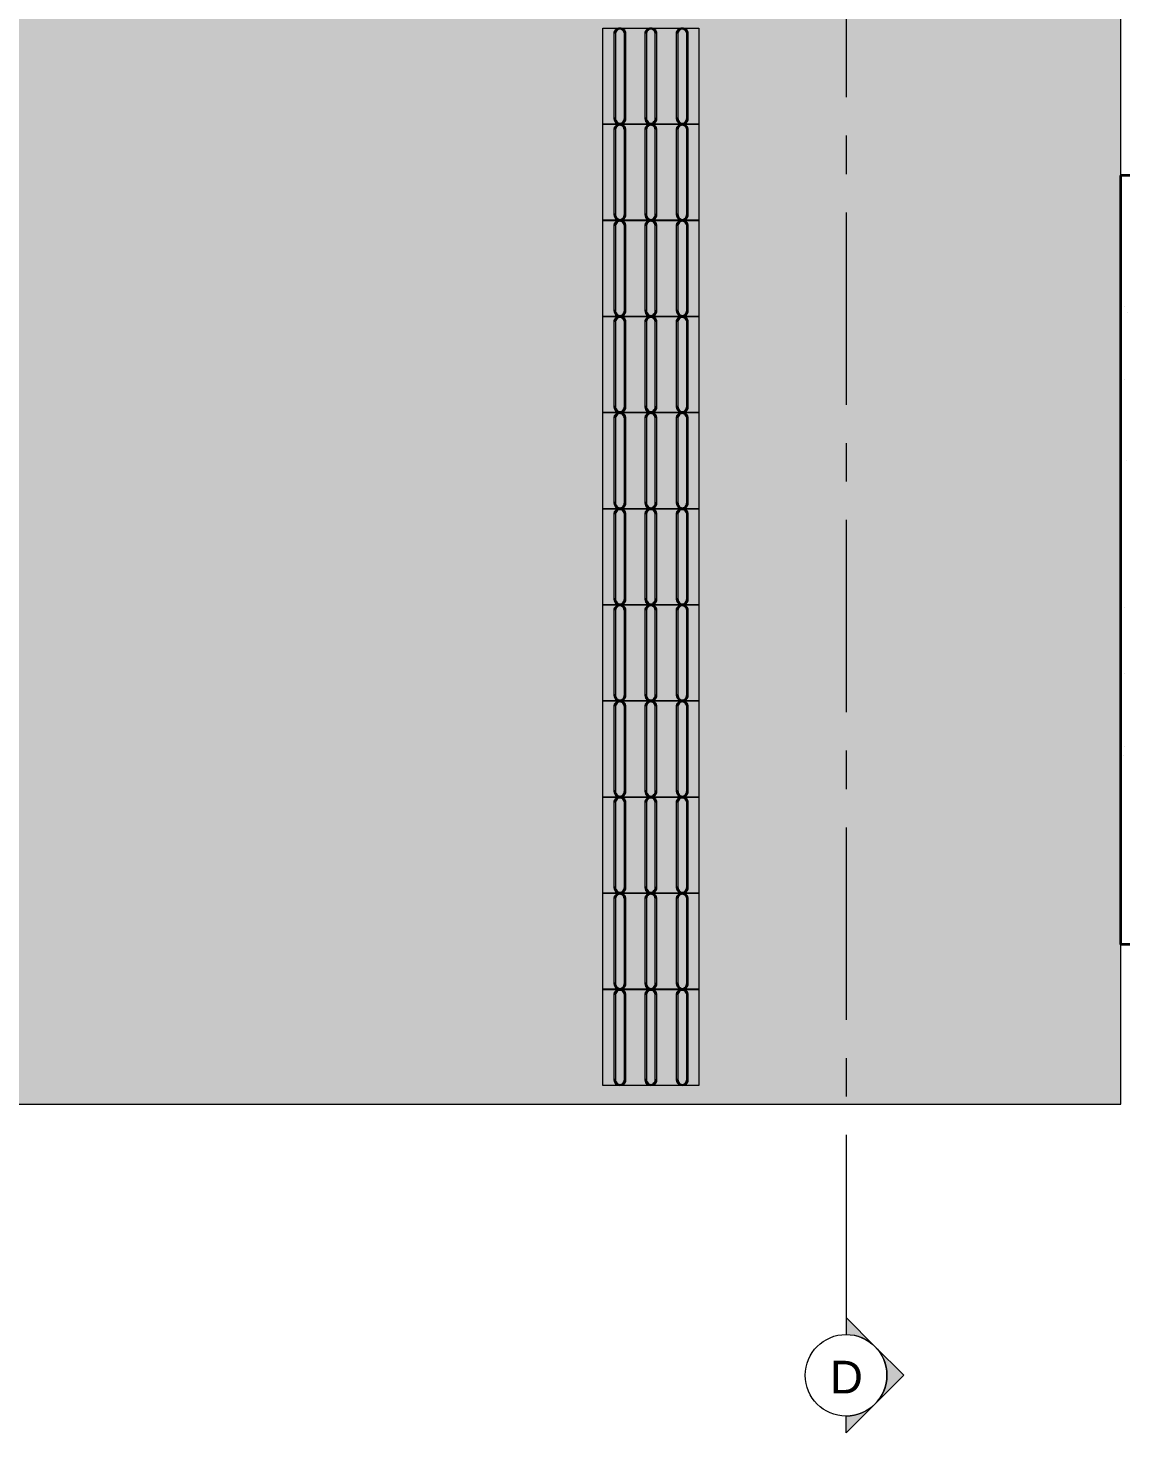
# Model space of a CAD drawing. Header units: metres. Extents: x -77 to 21.6, y -70.6 to -27.7.
# Drawn here: x -51.759 to -48.916, y -67.957 to -64.302 of the extents above; entities that cross this region are included whole.
import ezdxf

# ---------------------------------------------------------------- set-up
doc = ezdxf.new("R2010")
doc.units = ezdxf.units.M
doc.header["$MEASUREMENT"] = 0
doc.linetypes.add('Dot & Dashed', pattern=[0.6, 0.5, -0.05, 0, -0.05])
for name, color, linetype, lineweight in [('0_Caneta_No__7', 7, 'Continuous', 13), ('0_Caneta_No__98', 7, 'Continuous', 0), ('0_Caneta_No__99', 7, 'Continuous', 20), ('LAJES.EST_Caneta_No__1', 7, 'Continuous', 35), ('LAJES.EST_Caneta_No__241', 7, 'Continuous', 13)]:
    doc.layers.add(name, color=color, linetype=linetype, lineweight=lineweight)
doc.layers.add('LAJES.EST', color=7, linetype='Continuous')
for name, color, linetype, lineweight, true_color in [('LAJES.EST_Caneta_No__17', 7, 'Continuous', 0, 0xd4d4d4), ('LAJES.EST_Caneta_No__18', 7, 'Continuous', 0, 0xdfdfdf), ('Novo_PISO TATIL_Caneta_No__13', 7, 'Continuous', 0, 0xaaaaaa), ('Novo_PISO TATIL_Caneta_No__18', 7, 'Continuous', 0, 0xdfdfdf)]:
    doc.layers.add(name, color=color, linetype=linetype, lineweight=lineweight, true_color=true_color)
doc.styles.add('GENERATED_STYLE_1', font='arial.ttf')
pattern_1 = [(45, (0, 0.6), (-0.1909188, 0.1909188), [0, -0.18, 0, -0.27]), (110, (0.6, 0.6), (0.253717, 0.09234544), [0, -0.132, 0, -0.228])]

# ---------------------------------------------------------------- blocks, each defined once
blk = doc.blocks.new('Piso Tátil Direcional(2)(1)')
at = {"layer": 'Novo_PISO TATIL_Caneta_No__18', "linetype": 'Continuous', "lineweight": 0, "true_color": 0xdfdfdf}
for points in [[(0.25, 0), (0.25, 0.25), (0, 0.25), (0, 0)], [(0.0281, 0.2392), (0.0276, 0.2354), (0.0322, 0.2369)], [(0.0318, 0.2332), (0.0322, 0.2369), (0.0276, 0.2354)], [(0.0318, 0.0139), (0.0318, 0.2332), (0.0276, 0.2354), (0.0276, 0.0116)], [(0.0333, 0.2404), (0.0297, 0.2427), (0.0281, 0.2392)], [(0.0322, 0.2369), (0.0333, 0.2404), (0.0281, 0.2392)], [(0.0322, 0.2457), (0.0297, 0.2427), (0.0352, 0.2433)], [(0.0333, 0.2404), (0.0352, 0.2433), (0.0297, 0.2427)], [(0.0544, 0.2369), (0.0533, 0.2404), (0.0514, 0.2433), (0.0491, 0.2456), (0.0463, 0.247), (0.0433, 0.2475), (0.0403, 0.247), (0.0375, 0.2456), (0.0352, 0.2433), (0.0333, 0.2404), (0.0322, 0.2369), (0.0318, 0.2332), (0.0318, 0.0139), (0.0327, 0.0108), (0.0341, 0.008), (0.0359, 0.0057), (0.0382, 0.004), (0.0407, 0.0029), (0.0433, 0.0025), (0.0459, 0.0029), (0.0484, 0.004), (0.0507, 0.0057), (0.0525, 0.008), (0.0539, 0.0108), (0.0548, 0.0139), (0.0548, 0.2332)], [(0.0352, 0.2433), (0.0354, 0.248), (0.0322, 0.2457)], [(0.0354, 0.248), (0.0352, 0.2433), (0.0375, 0.2456)], [(0.0392, 0.2495), (0.0354, 0.248), (0.0375, 0.2456)], [(0.0403, 0.247), (0.0392, 0.2495), (0.0375, 0.2456)], [(0.0392, 0.2495), (0.0403, 0.247), (0.0433, 0.25)], [(0.0403, 0.247), (0.0433, 0.2475), (0.0433, 0.25)], [(0.0474, 0.2495), (0.0433, 0.25), (0.0433, 0.2475)], [(0.0463, 0.247), (0.0474, 0.2495), (0.0433, 0.2475)], [(0.0512, 0.248), (0.0474, 0.2495), (0.0463, 0.247)], [(0.0463, 0.247), (0.0491, 0.2456), (0.0512, 0.248)], [(0.0544, 0.2457), (0.0512, 0.248), (0.0491, 0.2456)], [(0.0514, 0.2433), (0.0544, 0.2457), (0.0491, 0.2456)], [(0.0569, 0.2427), (0.0544, 0.2457), (0.0514, 0.2433)], [(0.0533, 0.2404), (0.0569, 0.2427), (0.0514, 0.2433)], [(0.0585, 0.2392), (0.0569, 0.2427), (0.0533, 0.2404)], [(0.0544, 0.2369), (0.0585, 0.2392), (0.0533, 0.2404)], [(0.059, 0.2354), (0.0585, 0.2392), (0.0544, 0.2369)], [(0.059, 0.2354), (0.0544, 0.2369), (0.0548, 0.2332)], [(0.059, 0.0116), (0.059, 0.2354), (0.0548, 0.2332), (0.0548, 0.0139)], [(0.1098, 0.2392), (0.1093, 0.2354), (0.1139, 0.2369)], [(0.1135, 0.2332), (0.1139, 0.2369), (0.1093, 0.2354)], [(0.1135, 0.0139), (0.1135, 0.2332), (0.1093, 0.2354), (0.1093, 0.0116)], [(0.115, 0.2404), (0.1114, 0.2427), (0.1098, 0.2392)], [(0.1139, 0.2369), (0.115, 0.2404), (0.1098, 0.2392)], [(0.1139, 0.2457), (0.1114, 0.2427), (0.1169, 0.2433)], [(0.115, 0.2404), (0.1169, 0.2433), (0.1114, 0.2427)], [(0.1361, 0.2369), (0.135, 0.2404), (0.1331, 0.2433), (0.1308, 0.2456), (0.128, 0.247), (0.125, 0.2475), (0.122, 0.247), (0.1192, 0.2456), (0.1169, 0.2433), (0.115, 0.2404), (0.1139, 0.2369), (0.1135, 0.2332), (0.1135, 0.0139), (0.1144, 0.0108), (0.1158, 0.008), (0.1176, 0.0057), (0.1199, 0.004), (0.1224, 0.0029), (0.125, 0.0025), (0.1276, 0.0029), (0.1301, 0.004), (0.1324, 0.0057), (0.1342, 0.008), (0.1356, 0.0108), (0.1365, 0.0139), (0.1365, 0.2332)], [(0.1169, 0.2433), (0.1171, 0.248), (0.1139, 0.2457)], [(0.1171, 0.248), (0.1169, 0.2433), (0.1192, 0.2456)], [(0.1209, 0.2495), (0.1171, 0.248), (0.1192, 0.2456)], [(0.122, 0.247), (0.1209, 0.2495), (0.1192, 0.2456)], [(0.1209, 0.2495), (0.122, 0.247), (0.125, 0.25)], [(0.122, 0.247), (0.125, 0.2475), (0.125, 0.25)], [(0.1291, 0.2495), (0.125, 0.25), (0.125, 0.2475)], [(0.128, 0.247), (0.1291, 0.2495), (0.125, 0.2475)], [(0.1329, 0.248), (0.1291, 0.2495), (0.128, 0.247)], [(0.128, 0.247), (0.1308, 0.2456), (0.1329, 0.248)], [(0.1361, 0.2457), (0.1329, 0.248), (0.1308, 0.2456)], [(0.1331, 0.2433), (0.1361, 0.2457), (0.1308, 0.2456)], [(0.1386, 0.2427), (0.1361, 0.2457), (0.1331, 0.2433)], [(0.135, 0.2404), (0.1386, 0.2427), (0.1331, 0.2433)], [(0.1402, 0.2392), (0.1386, 0.2427), (0.135, 0.2404)], [(0.1361, 0.2369), (0.1402, 0.2392), (0.135, 0.2404)], [(0.1407, 0.2354), (0.1402, 0.2392), (0.1361, 0.2369)], [(0.1407, 0.2354), (0.1361, 0.2369), (0.1365, 0.2332)], [(0.1407, 0.0116), (0.1407, 0.2354), (0.1365, 0.2332), (0.1365, 0.0139)], [(0.1903, 0.2392), (0.1898, 0.2354), (0.1944, 0.2369)], [(0.194, 0.2332), (0.1944, 0.2369), (0.1898, 0.2354)], [(0.194, 0.0139), (0.194, 0.2332), (0.1898, 0.2354), (0.1898, 0.0116)], [(0.1955, 0.2404), (0.1919, 0.2427), (0.1903, 0.2392)], [(0.1944, 0.2369), (0.1955, 0.2404), (0.1903, 0.2392)], [(0.1944, 0.2457), (0.1919, 0.2427), (0.1974, 0.2433)], [(0.1955, 0.2404), (0.1974, 0.2433), (0.1919, 0.2427)], [(0.2166, 0.2369), (0.2155, 0.2404), (0.2136, 0.2433), (0.2113, 0.2456), (0.2085, 0.247), (0.2055, 0.2475), (0.2025, 0.247), (0.1997, 0.2456), (0.1974, 0.2433), (0.1955, 0.2404), (0.1944, 0.2369), (0.194, 0.2332), (0.194, 0.0139), (0.1949, 0.0108), (0.1963, 0.008), (0.1981, 0.0057), (0.2004, 0.004), (0.2029, 0.0029), (0.2055, 0.0025), (0.2081, 0.0029), (0.2106, 0.004), (0.2129, 0.0057), (0.2147, 0.008), (0.2161, 0.0108), (0.217, 0.0139), (0.217, 0.2332)], [(0.1974, 0.2433), (0.1976, 0.248), (0.1944, 0.2457)], [(0.1976, 0.248), (0.1974, 0.2433), (0.1997, 0.2456)], [(0.2014, 0.2495), (0.1976, 0.248), (0.1997, 0.2456)], [(0.2025, 0.247), (0.2014, 0.2495), (0.1997, 0.2456)], [(0.2014, 0.2495), (0.2025, 0.247), (0.2055, 0.25)], [(0.2025, 0.247), (0.2055, 0.2475), (0.2055, 0.25)], [(0.2096, 0.2495), (0.2055, 0.25), (0.2055, 0.2475)], [(0.2085, 0.247), (0.2096, 0.2495), (0.2055, 0.2475)], [(0.2134, 0.248), (0.2096, 0.2495), (0.2085, 0.247)], [(0.2085, 0.247), (0.2113, 0.2456), (0.2134, 0.248)], [(0.2166, 0.2457), (0.2134, 0.248), (0.2113, 0.2456)], [(0.2136, 0.2433), (0.2166, 0.2457), (0.2113, 0.2456)], [(0.2191, 0.2427), (0.2166, 0.2457), (0.2136, 0.2433)], [(0.2155, 0.2404), (0.2191, 0.2427), (0.2136, 0.2433)], [(0.2207, 0.2392), (0.2191, 0.2427), (0.2155, 0.2404)], [(0.2166, 0.2369), (0.2207, 0.2392), (0.2155, 0.2404)], [(0.2212, 0.2354), (0.2207, 0.2392), (0.2166, 0.2369)], [(0.2212, 0.2354), (0.2166, 0.2369), (0.217, 0.2332)], [(0.2212, 0.0116), (0.2212, 0.2354), (0.217, 0.2332), (0.217, 0.0139)], [(0.0276, 0.0116), (0.0287, 0.0085), (0.0318, 0.0139)], [(0.0287, 0.0085), (0.0327, 0.0108), (0.0318, 0.0139)], [(0.0327, 0.0108), (0.0287, 0.0085), (0.0307, 0.0056)], [(0.0341, 0.008), (0.0327, 0.0108), (0.0307, 0.0056)], [(0.0359, 0.0057), (0.0341, 0.008), (0.0307, 0.0056)], [(0.0332, 0.0033), (0.0359, 0.0057), (0.0307, 0.0056)], [(0.0359, 0.0057), (0.0332, 0.0033), (0.0382, 0.004)], [(0.0382, 0.004), (0.0332, 0.0033), (0.0363, 0.0015)], [(0.0407, 0.0029), (0.0382, 0.004), (0.0363, 0.0015)], [(0.0363, 0.0015), (0.0397, 0.0004), (0.0407, 0.0029)], [(0.0433, 0.0025), (0.0407, 0.0029), (0.0397, 0.0004)], [(0.0433, 0), (0.0433, 0.0025), (0.0397, 0.0004)], [(0.0469, 0.0004), (0.0459, 0.0029), (0.0433, 0)], [(0.0459, 0.0029), (0.0433, 0.0025), (0.0433, 0)], [(0.0484, 0.004), (0.0459, 0.0029), (0.0469, 0.0004)], [(0.0469, 0.0004), (0.0503, 0.0015), (0.0484, 0.004)], [(0.0507, 0.0057), (0.0484, 0.004), (0.0503, 0.0015)], [(0.0503, 0.0015), (0.0534, 0.0033), (0.0507, 0.0057)], [(0.0534, 0.0033), (0.0525, 0.008), (0.0507, 0.0057)], [(0.0525, 0.008), (0.0559, 0.0056), (0.0539, 0.0108)], [(0.0525, 0.008), (0.0534, 0.0033), (0.0559, 0.0056)], [(0.0579, 0.0085), (0.0548, 0.0139), (0.0539, 0.0108)], [(0.0579, 0.0085), (0.0539, 0.0108), (0.0559, 0.0056)], [(0.059, 0.0116), (0.0548, 0.0139), (0.0579, 0.0085)], [(0.1093, 0.0116), (0.1104, 0.0085), (0.1135, 0.0139)], [(0.1104, 0.0085), (0.1144, 0.0108), (0.1135, 0.0139)], [(0.1144, 0.0108), (0.1104, 0.0085), (0.1124, 0.0056)], [(0.1158, 0.008), (0.1144, 0.0108), (0.1124, 0.0056)], [(0.1176, 0.0057), (0.1158, 0.008), (0.1124, 0.0056)], [(0.1149, 0.0033), (0.1176, 0.0057), (0.1124, 0.0056)], [(0.1176, 0.0057), (0.1149, 0.0033), (0.1199, 0.004)], [(0.1199, 0.004), (0.1149, 0.0033), (0.118, 0.0015)], [(0.1224, 0.0029), (0.1199, 0.004), (0.118, 0.0015)], [(0.118, 0.0015), (0.1214, 0.0004), (0.1224, 0.0029)], [(0.125, 0.0025), (0.1224, 0.0029), (0.1214, 0.0004)], [(0.125, 0), (0.125, 0.0025), (0.1214, 0.0004)], [(0.1286, 0.0004), (0.1276, 0.0029), (0.125, 0)], [(0.1276, 0.0029), (0.125, 0.0025), (0.125, 0)], [(0.1301, 0.004), (0.1276, 0.0029), (0.1286, 0.0004)], [(0.1286, 0.0004), (0.132, 0.0015), (0.1301, 0.004)], [(0.1324, 0.0057), (0.1301, 0.004), (0.132, 0.0015)], [(0.132, 0.0015), (0.1351, 0.0033), (0.1324, 0.0057)], [(0.1351, 0.0033), (0.1342, 0.008), (0.1324, 0.0057)], [(0.1342, 0.008), (0.1376, 0.0056), (0.1356, 0.0108)], [(0.1342, 0.008), (0.1351, 0.0033), (0.1376, 0.0056)], [(0.1396, 0.0085), (0.1365, 0.0139), (0.1356, 0.0108)], [(0.1396, 0.0085), (0.1356, 0.0108), (0.1376, 0.0056)], [(0.1407, 0.0116), (0.1365, 0.0139), (0.1396, 0.0085)], [(0.1898, 0.0116), (0.1909, 0.0085), (0.194, 0.0139)], [(0.1909, 0.0085), (0.1949, 0.0108), (0.194, 0.0139)], [(0.1949, 0.0108), (0.1909, 0.0085), (0.1929, 0.0056)], [(0.1963, 0.008), (0.1949, 0.0108), (0.1929, 0.0056)], [(0.1981, 0.0057), (0.1963, 0.008), (0.1929, 0.0056)], [(0.1954, 0.0033), (0.1981, 0.0057), (0.1929, 0.0056)], [(0.1981, 0.0057), (0.1954, 0.0033), (0.2004, 0.004)], [(0.2004, 0.004), (0.1954, 0.0033), (0.1985, 0.0015)], [(0.2029, 0.0029), (0.2004, 0.004), (0.1985, 0.0015)], [(0.1985, 0.0015), (0.2019, 0.0004), (0.2029, 0.0029)], [(0.2055, 0.0025), (0.2029, 0.0029), (0.2019, 0.0004)], [(0.2055, 0), (0.2055, 0.0025), (0.2019, 0.0004)], [(0.2091, 0.0004), (0.2081, 0.0029), (0.2055, 0)], [(0.2081, 0.0029), (0.2055, 0.0025), (0.2055, 0)], [(0.2106, 0.004), (0.2081, 0.0029), (0.2091, 0.0004)], [(0.2091, 0.0004), (0.2125, 0.0015), (0.2106, 0.004)], [(0.2129, 0.0057), (0.2106, 0.004), (0.2125, 0.0015)], [(0.2125, 0.0015), (0.2156, 0.0033), (0.2129, 0.0057)], [(0.2156, 0.0033), (0.2147, 0.008), (0.2129, 0.0057)], [(0.2147, 0.008), (0.2181, 0.0056), (0.2161, 0.0108)], [(0.2147, 0.008), (0.2156, 0.0033), (0.2181, 0.0056)], [(0.2201, 0.0085), (0.217, 0.0139), (0.2161, 0.0108)], [(0.2201, 0.0085), (0.2161, 0.0108), (0.2181, 0.0056)], [(0.2212, 0.0116), (0.217, 0.0139), (0.2201, 0.0085)]]:
    blk.add_hatch(color=254, dxfattribs=at).paths.add_polyline_path(points)
at = {"layer": 'Novo_PISO TATIL_Caneta_No__13', "color": 253, "linetype": 'Continuous', "lineweight": 0, "true_color": 0xaaaaaa}
for p, q in [((0, 0.25), (0.25, 0.25)), ((0, 0), (0, 0.25)), ((0.0281, 0.2392), (0.0276, 0.2354)), ((0.0276, 0.2354), (0.0276, 0.0116)), ((0.0318, 0.2332), (0.0276, 0.2354)), ((0.0297, 0.2427), (0.0281, 0.2392)), ((0.0322, 0.2457), (0.0297, 0.2427)), ((0.0322, 0.2369), (0.0318, 0.2332)), ((0.0318, 0.2332), (0.0318, 0.0139)), ((0.0354, 0.248), (0.0322, 0.2457)), ((0.0333, 0.2404), (0.0322, 0.2369)), ((0.0352, 0.2433), (0.0333, 0.2404)), ((0.0375, 0.2456), (0.0352, 0.2433)), ((0.0392, 0.2495), (0.0354, 0.248)), ((0.0403, 0.247), (0.0375, 0.2456)), ((0.0433, 0.25), (0.0392, 0.2495)), ((0.0433, 0.2475), (0.0403, 0.247)), ((0.0474, 0.2495), (0.0433, 0.25)), ((0.0463, 0.247), (0.0433, 0.2475)), ((0.0491, 0.2456), (0.0463, 0.247)), ((0.0512, 0.248), (0.0474, 0.2495)), ((0.0514, 0.2433), (0.0491, 0.2456)), ((0.0544, 0.2457), (0.0512, 0.248)), ((0.0533, 0.2404), (0.0514, 0.2433)), ((0.0544, 0.2369), (0.0533, 0.2404)), ((0.0569, 0.2427), (0.0544, 0.2457)), ((0.0548, 0.2332), (0.0544, 0.2369)), ((0.0548, 0.2332), (0.059, 0.2354)), ((0.0548, 0.0139), (0.0548, 0.2332)), ((0.0585, 0.2392), (0.0569, 0.2427)), ((0.059, 0.2354), (0.0585, 0.2392)), ((0.059, 0.0116), (0.059, 0.2354)), ((0.1098, 0.2392), (0.1093, 0.2354)), ((0.1093, 0.2354), (0.1093, 0.0116)), ((0.1135, 0.2332), (0.1093, 0.2354)), ((0.1114, 0.2427), (0.1098, 0.2392)), ((0.1139, 0.2457), (0.1114, 0.2427)), ((0.1139, 0.2369), (0.1135, 0.2332)), ((0.1135, 0.2332), (0.1135, 0.0139)), ((0.1171, 0.248), (0.1139, 0.2457)), ((0.115, 0.2404), (0.1139, 0.2369)), ((0.1169, 0.2433), (0.115, 0.2404)), ((0.1192, 0.2456), (0.1169, 0.2433)), ((0.1209, 0.2495), (0.1171, 0.248)), ((0.122, 0.247), (0.1192, 0.2456)), ((0.125, 0.25), (0.1209, 0.2495)), ((0.125, 0.2475), (0.122, 0.247)), ((0.1291, 0.2495), (0.125, 0.25)), ((0.128, 0.247), (0.125, 0.2475)), ((0.1308, 0.2456), (0.128, 0.247)), ((0.1329, 0.248), (0.1291, 0.2495)), ((0.1331, 0.2433), (0.1308, 0.2456)), ((0.1361, 0.2457), (0.1329, 0.248)), ((0.135, 0.2404), (0.1331, 0.2433)), ((0.1361, 0.2369), (0.135, 0.2404)), ((0.1386, 0.2427), (0.1361, 0.2457)), ((0.1365, 0.2332), (0.1361, 0.2369)), ((0.1365, 0.2332), (0.1407, 0.2354)), ((0.1365, 0.0139), (0.1365, 0.2332)), ((0.1402, 0.2392), (0.1386, 0.2427)), ((0.1407, 0.2354), (0.1402, 0.2392)), ((0.1407, 0.0116), (0.1407, 0.2354)), ((0.1903, 0.2392), (0.1898, 0.2354)), ((0.1898, 0.2354), (0.1898, 0.0116)), ((0.194, 0.2332), (0.1898, 0.2354)), ((0.1919, 0.2427), (0.1903, 0.2392)), ((0.1944, 0.2457), (0.1919, 0.2427)), ((0.1944, 0.2369), (0.194, 0.2332)), ((0.194, 0.2332), (0.194, 0.0139)), ((0.1976, 0.248), (0.1944, 0.2457)), ((0.1955, 0.2404), (0.1944, 0.2369)), ((0.1974, 0.2433), (0.1955, 0.2404)), ((0.1997, 0.2456), (0.1974, 0.2433)), ((0.2014, 0.2495), (0.1976, 0.248)), ((0.2025, 0.247), (0.1997, 0.2456)), ((0.2055, 0.25), (0.2014, 0.2495)), ((0.2055, 0.2475), (0.2025, 0.247)), ((0.2096, 0.2495), (0.2055, 0.25)), ((0.2085, 0.247), (0.2055, 0.2475)), ((0.2113, 0.2456), (0.2085, 0.247)), ((0.2134, 0.248), (0.2096, 0.2495)), ((0.2136, 0.2433), (0.2113, 0.2456)), ((0.2166, 0.2457), (0.2134, 0.248)), ((0.2155, 0.2404), (0.2136, 0.2433)), ((0.2166, 0.2369), (0.2155, 0.2404)), ((0.2191, 0.2427), (0.2166, 0.2457)), ((0.217, 0.2332), (0.2166, 0.2369)), ((0.217, 0.2332), (0.2212, 0.2354)), ((0.217, 0.0139), (0.217, 0.2332)), ((0.2207, 0.2392), (0.2191, 0.2427)), ((0.2212, 0.2354), (0.2207, 0.2392)), ((0.2212, 0.0116), (0.2212, 0.2354)), ((0.25, 0.25), (0.25, 0)), ((0.25, 0), (0, 0)), ((0.0276, 0.0116), (0.0318, 0.0139)), ((0.0276, 0.0116), (0.0287, 0.0085)), ((0.0287, 0.0085), (0.0307, 0.0056)), ((0.0307, 0.0056), (0.0332, 0.0033)), ((0.0318, 0.0139), (0.0327, 0.0108)), ((0.0327, 0.0108), (0.0341, 0.008)), ((0.0332, 0.0033), (0.0363, 0.0015)), ((0.0341, 0.008), (0.0359, 0.0057)), ((0.0359, 0.0057), (0.0382, 0.004)), ((0.0363, 0.0015), (0.0397, 0.0004)), ((0.0382, 0.004), (0.0407, 0.0029)), ((0.0397, 0.0004), (0.0433, 0)), ((0.0407, 0.0029), (0.0433, 0.0025)), ((0.0433, 0.0025), (0.0459, 0.0029)), ((0.0433, 0), (0.0469, 0.0004)), ((0.0459, 0.0029), (0.0484, 0.004)), ((0.0469, 0.0004), (0.0503, 0.0015)), ((0.0484, 0.004), (0.0507, 0.0057)), ((0.0503, 0.0015), (0.0534, 0.0033)), ((0.0507, 0.0057), (0.0525, 0.008)), ((0.0525, 0.008), (0.0539, 0.0108)), ((0.0534, 0.0033), (0.0559, 0.0056)), ((0.0539, 0.0108), (0.0548, 0.0139)), ((0.0548, 0.0139), (0.059, 0.0116)), ((0.0559, 0.0056), (0.0579, 0.0085)), ((0.0579, 0.0085), (0.059, 0.0116)), ((0.1093, 0.0116), (0.1135, 0.0139)), ((0.1093, 0.0116), (0.1104, 0.0085)), ((0.1104, 0.0085), (0.1124, 0.0056)), ((0.1124, 0.0056), (0.1149, 0.0033)), ((0.1135, 0.0139), (0.1144, 0.0108)), ((0.1144, 0.0108), (0.1158, 0.008)), ((0.1149, 0.0033), (0.118, 0.0015)), ((0.1158, 0.008), (0.1176, 0.0057)), ((0.1176, 0.0057), (0.1199, 0.004)), ((0.118, 0.0015), (0.1214, 0.0004)), ((0.1199, 0.004), (0.1224, 0.0029)), ((0.1214, 0.0004), (0.125, 0)), ((0.1224, 0.0029), (0.125, 0.0025)), ((0.125, 0.0025), (0.1276, 0.0029)), ((0.125, 0), (0.1286, 0.0004)), ((0.1276, 0.0029), (0.1301, 0.004)), ((0.1286, 0.0004), (0.132, 0.0015)), ((0.1301, 0.004), (0.1324, 0.0057)), ((0.132, 0.0015), (0.1351, 0.0033)), ((0.1324, 0.0057), (0.1342, 0.008)), ((0.1342, 0.008), (0.1356, 0.0108)), ((0.1351, 0.0033), (0.1376, 0.0056)), ((0.1356, 0.0108), (0.1365, 0.0139)), ((0.1365, 0.0139), (0.1407, 0.0116)), ((0.1376, 0.0056), (0.1396, 0.0085)), ((0.1396, 0.0085), (0.1407, 0.0116)), ((0.1898, 0.0116), (0.194, 0.0139)), ((0.1898, 0.0116), (0.1909, 0.0085)), ((0.1909, 0.0085), (0.1929, 0.0056)), ((0.1929, 0.0056), (0.1954, 0.0033)), ((0.194, 0.0139), (0.1949, 0.0108)), ((0.1949, 0.0108), (0.1963, 0.008)), ((0.1954, 0.0033), (0.1985, 0.0015)), ((0.1963, 0.008), (0.1981, 0.0057)), ((0.1981, 0.0057), (0.2004, 0.004)), ((0.1985, 0.0015), (0.2019, 0.0004)), ((0.2004, 0.004), (0.2029, 0.0029)), ((0.2019, 0.0004), (0.2055, 0)), ((0.2029, 0.0029), (0.2055, 0.0025)), ((0.2055, 0.0025), (0.2081, 0.0029)), ((0.2055, 0), (0.2091, 0.0004)), ((0.2081, 0.0029), (0.2106, 0.004)), ((0.2091, 0.0004), (0.2125, 0.0015)), ((0.2106, 0.004), (0.2129, 0.0057)), ((0.2125, 0.0015), (0.2156, 0.0033)), ((0.2129, 0.0057), (0.2147, 0.008)), ((0.2147, 0.008), (0.2161, 0.0108)), ((0.2156, 0.0033), (0.2181, 0.0056)), ((0.2161, 0.0108), (0.217, 0.0139)), ((0.217, 0.0139), (0.2212, 0.0116)), ((0.2181, 0.0056), (0.2201, 0.0085)), ((0.2201, 0.0085), (0.2212, 0.0116))]:
    blk.add_line(p, q, dxfattribs=at)
blk = doc.blocks.new('BANCO EM CONCRETO')
at = {"layer": 'LAJES.EST_Caneta_No__17', "linetype": 'Continuous', "lineweight": 0, "true_color": 0xd4d4d4}
h = blk.add_hatch(dxfattribs=at)
h.set_pattern_fill('Carpet_0006', color=254, style=0, pattern_type=2)
h.set_pattern_definition([(45, (0, 0.3), (-0.0954594, 0.0954594), [0, -0.09, 0, -0.135]), (110, (0.3, 0.3), (0.1268585, 0.0461727), [0, -0.066, 0, -0.114])])
h.paths.add_polyline_path([(0, 5), (0, 0), (0.5, 0), (0.5, 4.6), (0.5, 5)])
at = {"layer": 'LAJES.EST_Caneta_No__1', "color": 7, "linetype": 'Continuous', "lineweight": 35}
for p, q in [((0, 0), (0, 5)), ((0.5, 5), (0, 5)), ((0.5, 4.6), (0.5, 5)), ((0.5, 0), (0.5, 4.6)), ((0.5, 0), (0, 0))]:
    blk.add_line(p, q, dxfattribs=at)
at = {"layer": 'LAJES.EST_Caneta_No__241', "color": 7, "linetype": 'Continuous', "lineweight": 13, "flags": 128}
blk.add_lwpolyline([(0, 5), (0, 0), (0.5, 0), (0.5, 4.6), (0.5, 5)], close=True, dxfattribs=at)

msp = doc.modelspace()

# ---------------------------------------------------------------- hatches: boundary and pattern name
at = {"linetype": 'Continuous', "lineweight": 0, "true_color": 0x000000}
for points in [[(-49.6311, -67.6566), (-49.6311, -67.7005, -0.198912), (-49.5561, -67.7316)], [(-49.5561, -67.8816), (-49.4811, -67.8066), (-49.5561, -67.7316, -0.414214)], [(-49.6311, -67.9566), (-49.5561, -67.8816, -0.198912), (-49.6311, -67.9126)]]:
    msp.add_hatch(color=18, dxfattribs=at).paths.add_polyline_path(points)
at = {"layer": 'LAJES.EST_Caneta_No__18', "linetype": 'Continuous', "lineweight": 0, "true_color": 0xdfdfdf}
h = msp.add_hatch(dxfattribs=at)
h.set_pattern_fill('Piso_Externo__0006', color=254, style=0, pattern_type=2)
h.set_pattern_definition(pattern_1)
h.paths.add_polyline_path([(-76.514, -65.1016), (-73.814, -65.1016, -0.414214), (-75.814, -67.1016), (-66.814, -67.1016, -0.414214), (-68.814, -65.1016), (-68.814, -62.301), (-68.814, -45.4002, -0.414214), (-66.514, -43.1002), (-65.914, -43.1002), (-65.914, -42.3002), (-66.514, -42.3002), (-66.514, -38.2041), (-65.114, -38.2041), (-65.114, -36.7038), (-66.514, -36.7038), (-66.514, -32.5997), (-65.114, -32.5997), (-56.714, -32.5997), (-53.814, -32.5997), (-44.014, -32.5997), (-44.014, -42.3002), (-53.814, -42.3002), (-53.814, -47.1002), (-44.014, -47.1002), (-44.014, -50.8516), (-45.6136, -50.8516), (-45.6136, -52.3506), (-44.014, -52.3506), (-44.014, -60.3006), (-48.9163, -60.3006), (-48.9163, -61.1006), (-44.3609, -61.1006), (-44.3609, -67.1016), (-44.014, -67.1016), (-41.514, -67.1016), (-41.514, -28.1016), (-41.714, -28.1016), (-41.714, -60.3006), (-43.014, -60.3006), (-43.014, -30.0016), (-66.514, -30.0016), (-66.514, -28.1016), (-76.514, -28.1016)])
h.paths.add_polyline_path([(-73.814, -45.1016), (-76.314, -45.1016), (-76.314, -43.0892), (-75.7984, -43.0908, -0.414214), (-73.8139, -45.0876)], flags=0)
h.paths.add_polyline_path([(-73.814, -45.5846, -0.009328), (-73.814, -45.6604)], flags=0)
h.paths.add_polyline_path([(-52.814, -46.3002), (-52.814, -43.1002), (-44.014, -43.1002), (-44.014, -46.3002)], flags=0)
h.paths.add_polyline_path([(-67.714, -34.1), (-76.314, -34.1), (-76.314, -32.5997), (-67.714, -32.5997)], flags=0)
h = msp.add_hatch(dxfattribs=at)
h.set_pattern_fill('Piso_Externo__0006', color=254, style=0, pattern_type=2)
h.set_pattern_definition(pattern_1)
h.paths.add_polyline_path([(-66.514, -46.3002), (-67.314, -46.3002), (-67.314, -61.1006), (-56.514, -61.1006), (-56.514, -67.1016), (-54.116, -67.1016), (-54.116, -62.3006), (-51.8328, -62.3006), (-51.8328, -67.1016), (-48.9163, -67.1016), (-48.9163, -65.8006), (-48.9163, -60.3006), (-56.514, -60.3006), (-66.514, -60.3006), (-66.514, -47.1002), (-65.114, -47.1002), (-65.114, -46.3002), (-65.114, -42.3002), (-65.914, -42.3002), (-65.914, -43.1002), (-65.914, -46.3002)])

# ---------------------------------------------------------------- linework, layer by layer
at = {"layer": '0_Caneta_No__98', "color": 7, "linetype": 'Continuous', "lineweight": 0, "flags": 128}
for points in [[(-49.6311, -67.6566), (-49.6311, -67.7005, -0.198912), (-49.5561, -67.7316)], [(-49.5561, -67.8816, 0.414214), (-49.5561, -67.7316), (-49.4811, -67.8066)], [(-49.6311, -67.9566), (-49.6311, -67.9126, 0.198912), (-49.5561, -67.8816)]]:
    msp.add_lwpolyline(points, format="xyb", close=True, dxfattribs=at)
at = {"layer": '0_Caneta_No__98', "color": 7, "linetype": 'Continuous', "lineweight": 0}
msp.add_circle((-49.6311, -67.8066), 0.1061, dxfattribs=at)
at = {"layer": '0_Caneta_No__99', "color": 7, "linetype": 'Dot & Dashed', "lineweight": 20}
msp.add_line((-49.6311, -27.9815), (-49.6311, -67.6566), dxfattribs=at)
at = {"layer": 'LAJES.EST_Caneta_No__241', "color": 7, "linetype": 'Continuous', "lineweight": 13, "flags": 128}
msp.add_lwpolyline([(-66.514, -46.3002), (-67.314, -46.3002), (-67.314, -61.1006), (-56.514, -61.1006), (-56.514, -67.1016), (-54.116, -67.1016), (-54.116, -62.3006), (-51.8328, -62.3006), (-51.8328, -67.1016), (-48.9163, -67.1016), (-48.9163, -65.8006), (-48.9163, -61.1006)], dxfattribs=at)

# ---------------------------------------------------------------- block references
at = {"layer": 'LAJES.EST', "color": 7, "linetype": 'Continuous', "lineweight": 13, "yscale": 0.3999999999999994}
msp.add_blockref('BANCO EM CONCRETO', (-48.9163, -66.6855), dxfattribs=at)
at = {"layer": 'Novo_PISO TATIL_Caneta_No__13', "color": 253, "linetype": 'Continuous', "lineweight": 0, "true_color": 0xaaaaaa, "rotation": 180.0000000000017}
for p in [(-50.014, -64.3019), (-50.014, -64.5519), (-50.014, -64.802), (-50.014, -65.052), (-50.014, -65.3022), (-50.014, -65.5522), (-50.014, -65.8023), (-50.014, -66.0523), (-50.014, -66.3025), (-50.014, -66.5525), (-50.014, -66.8027)]:
    msp.add_blockref('Piso Tátil Direcional(2)(1)', p, dxfattribs=at)

# ---------------------------------------------------------------- texts
at = {"layer": '0_Caneta_No__7', "color": 7, "lineweight": 13, "insert": (-49.6732, -67.8539), "char_height": 0.085, "attachment_point": 7, "style": 'GENERATED_STYLE_1'}
msp.add_mtext('\\A1;{\\pql;\\pt0;\\fArial|b0|i0|c0|p0;\\W1.000000;D}', dxfattribs=at)

doc.saveas('drawing.dxf')
